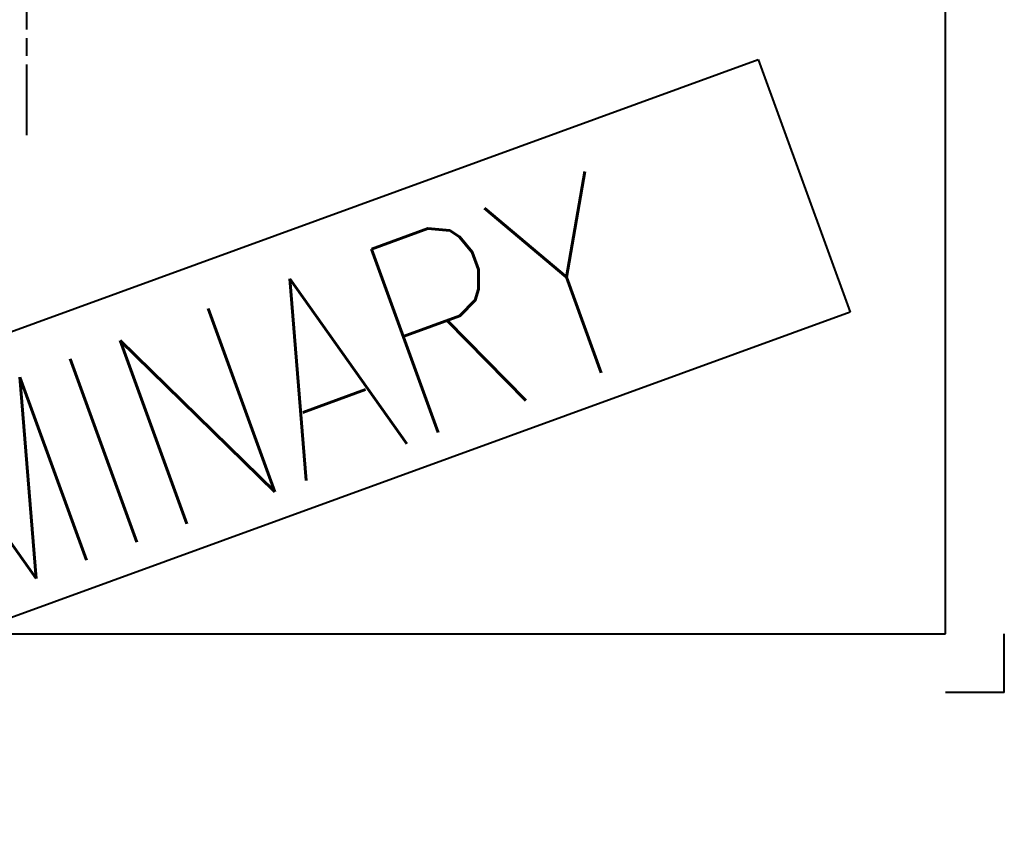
# Model space of a CAD drawing. Header units: millimetres. Extents: x 0 to 420, y -24 to 297.
# Drawn here: x 252.3 to 420, y -24.5 to 114.6 of the extents above; entities that cross this region are included whole.
import ezdxf

# ---------------------------------------------------------------- set-up
doc = ezdxf.new("R2010")
doc.units = ezdxf.units.MM
doc.linetypes.add('AM_ISO08W050', pattern=[18, 12, -1.5, 3, -1.5])
doc.layers.get('0').update_dxf_attribs({"lineweight": 25})
doc.layers.add('AM_7', color=4, linetype='AM_ISO08W050', lineweight=25)
doc.layers.add('AM_BOR', color=7, linetype='Continuous', lineweight=25)
doc.styles.add('HZ1', font='romans.shx', dxfattribs={"width": 0.8})

# ---------------------------------------------------------------- blocks, each defined once
blk = doc.blocks.new('_MCG_A3')
at = {"layer": 'AM_BOR', "color": 161}
for p, q in [((410, 10), (410, 287)), ((10, 10), (410, 10)), ((420, 0), (420, 10))]:
    blk.add_line(p, q, dxfattribs=at)
at = {"layer": 'AM_BOR'}
blk.add_line((420, 0), (410, 0), dxfattribs=at)
blk = doc.blocks.new('preliminary')
at = {"color": 4}
for p, q in [((12513.3, -7191.3), (18643.9, -4959.9)), ((18643.9, -4959.9), (19035.4, -6035.6)), ((19035.4, -6035.6), (12902.4, -8267.8))]:
    blk.add_line(p, q, dxfattribs=at)
at = {"color": 4, "style": 'HZ1', "width": 0.8}
blk.add_text('PRELIMINARY', height=830, rotation=20, dxfattribs=at).set_placement((12948.3, -8124.1))

msp = doc.modelspace()

# ---------------------------------------------------------------- linework, layer by layer
at = {"layer": 'AM_7'}
msp.add_line((253.39, 287), (253.39, 94.19), dxfattribs=at)

# ---------------------------------------------------------------- block references
at = {"lineweight": 0}
msp.add_blockref('_MCG_A3', (0, 0), dxfattribs=at)
at = {"xscale": 0.04, "yscale": 0.04, "zscale": 0.04}
msp.add_blockref('preliminary', (-367.68, 306.24), dxfattribs=at)

doc.saveas('drawing.dxf')
